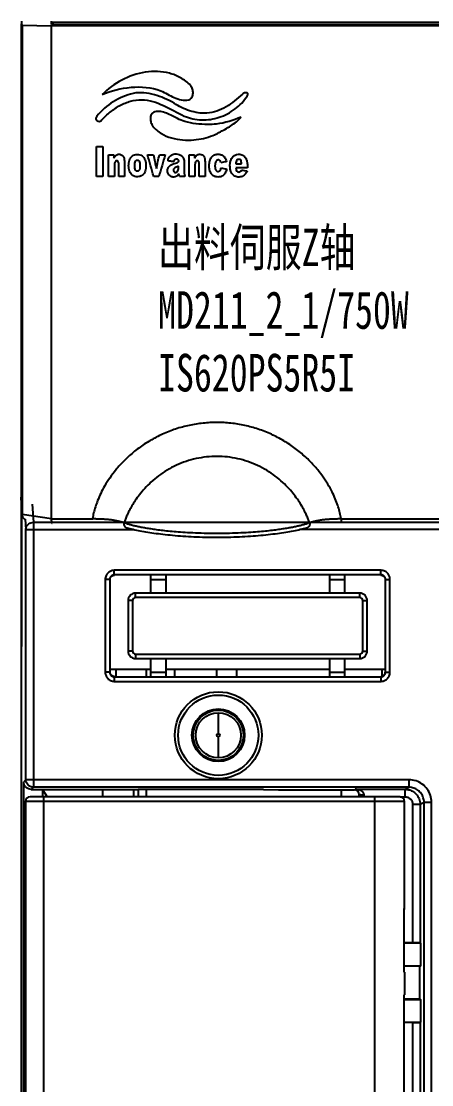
# Model space of a CAD drawing. Header units: millimetres. Extents: x -300 to 5587, y 233 to 3316.
# Drawn here: x 5526.4 to 5553.7, y 1655.4 to 1726.1 of the extents above; entities that cross this region are included whole.
import ezdxf

# ---------------------------------------------------------------- set-up
doc = ezdxf.new("R2010")
doc.units = ezdxf.units.MM
doc.layers.add('20_ALL_FEATURES', color=7, linetype='Continuous')
doc.styles.add('宋', font='', dxfattribs={"width": 0.7})
doc.styles.add('样式 8', font='arial.ttf', dxfattribs={"width": 0.6, "height": 2.5})
doc.styles.get('宋').set_extended_font_data('SimSun')

msp = doc.modelspace()

# ---------------------------------------------------------------- linework, layer by layer
at = {"color": 7, "linetype": 'Continuous'}
for p, q in [((5526.413, 1726.1), (5526.413, 1725.922)), ((5528.403, 1725.876), (5528.403, 1726.1)), ((5526.403, 1725.922), (5526.403, 1567.027)), ((5526.455, 1725.832), (5526.403, 1725.922)), ((5526.403, 1725.922), (5526.413, 1725.922)), ((5526.455, 1725.832), (5526.472, 1693.313)), ((5526.455, 1725.832), (5528.403, 1725.803)), ((5574.403, 1726.027), (5528.403, 1726.027)), ((5528.503, 1725.953), (5528.403, 1725.953)), ((5529.403, 1725.861), (5528.403, 1725.876)), ((5528.403, 1693.027), (5528.403, 1725.803)), ((5574.403, 1725.803), (5528.403, 1725.803)), ((5528.503, 1725.953), (5528.503, 1725.874)), ((5573.403, 1725.861), (5529.403, 1725.861)), ((5526.403, 1694.43), (5526.403, 1694.448)), ((5526.472, 1693.236), (5526.403, 1694.448)), ((5526.472, 1693.236), (5526.403, 1694.43)), ((5527.13, 1693.987), (5527.208, 1692.787)), ((5526.403, 1693.527), (5526.441, 1693.527)), ((5526.441, 1684.527), (5526.441, 1693.527)), ((5528.402, 1693.017), (5526.472, 1693.313)), ((5526.472, 1693.236), (5526.473, 1693.219)), ((5526.663, 1692.999), (5526.708, 1692.304)), ((5528.403, 1693.027), (5531.139, 1693.027)), ((5547.666, 1693.027), (5574.403, 1693.027)), ((5547.666, 1693.027), (5547.666, 1692.727)), ((5526.708, 1675.667), (5526.708, 1692.304)), ((5526.708, 1692.304), (5533.915, 1692.304)), ((5527.208, 1692.787), (5575.597, 1692.787)), ((5527.208, 1692.787), (5527.208, 1675.167)), ((5576.097, 1692.304), (5544.89, 1692.304)), ((5550.318, 1689.593), (5532.587, 1689.593)), ((5532.587, 1689.293), (5532.587, 1689.593)), ((5550.318, 1689.293), (5532.587, 1689.293)), ((5532.587, 1689.293), (5532.603, 1689.277)), ((5550.303, 1689.277), (5550.318, 1689.293)), ((5550.318, 1689.293), (5550.318, 1689.593)), ((5531.987, 1688.993), (5531.987, 1682.811)), ((5532.287, 1688.993), (5531.987, 1688.993)), ((5532.287, 1688.993), (5532.287, 1682.811)), ((5532.287, 1688.993), (5532.303, 1688.977)), ((5535.003, 1689.277), (5535.003, 1688.077)), ((5535.003, 1688.977), (5536.003, 1688.977)), ((5536.003, 1689.277), (5536.003, 1688.077)), ((5546.903, 1689.277), (5546.903, 1688.077)), ((5546.903, 1688.977), (5547.903, 1688.977)), ((5547.903, 1689.277), (5547.903, 1688.077)), ((5550.603, 1688.977), (5550.618, 1688.993)), ((5550.618, 1682.811), (5550.618, 1688.993)), ((5550.618, 1688.993), (5550.918, 1688.993)), ((5550.918, 1682.811), (5550.918, 1688.993)), ((5548.903, 1688.077), (5534.003, 1688.077)), ((5534.003, 1687.777), (5534.003, 1688.077)), ((5548.903, 1687.777), (5548.903, 1688.077)), ((5533.803, 1687.577), (5533.503, 1687.577)), ((5533.503, 1687.577), (5533.503, 1684.227)), ((5533.803, 1687.577), (5533.803, 1684.227)), ((5548.903, 1687.777), (5534.003, 1687.777)), ((5549.103, 1687.577), (5549.403, 1687.577)), ((5549.103, 1684.227), (5549.103, 1687.577)), ((5549.403, 1684.227), (5549.403, 1687.577)), ((5526.403, 1684.527), (5526.441, 1684.527)), ((5533.803, 1684.227), (5533.503, 1684.227)), ((5534.003, 1684.027), (5548.903, 1684.027)), ((5534.003, 1684.027), (5534.003, 1683.727)), ((5534.003, 1683.727), (5548.903, 1683.727)), ((5535.003, 1683.727), (5535.003, 1682.527)), ((5536.003, 1683.727), (5536.003, 1682.527)), ((5546.903, 1683.727), (5546.903, 1682.527)), ((5547.903, 1683.727), (5547.903, 1682.527)), ((5548.903, 1684.027), (5548.903, 1683.727)), ((5549.103, 1684.227), (5549.403, 1684.227)), ((5532.303, 1683.027), (5535.003, 1683.027)), ((5532.703, 1682.527), (5532.703, 1683.027)), ((5534.703, 1683.027), (5534.703, 1682.527)), ((5536.003, 1683.027), (5546.903, 1683.027)), ((5536.603, 1682.527), (5536.603, 1683.027)), ((5539.403, 1682.527), (5539.403, 1683.027)), ((5540.703, 1683.027), (5540.703, 1682.527)), ((5547.903, 1683.027), (5550.603, 1683.027)), ((5550.403, 1682.527), (5550.403, 1683.027)), ((5532.287, 1682.811), (5531.987, 1682.811)), ((5532.287, 1682.811), (5532.303, 1682.827)), ((5532.587, 1682.511), (5532.603, 1682.527)), ((5532.587, 1682.511), (5550.318, 1682.511)), ((5532.587, 1682.511), (5532.587, 1682.211)), ((5535.003, 1682.827), (5536.003, 1682.827)), ((5546.903, 1682.827), (5547.903, 1682.827)), ((5550.318, 1682.511), (5550.303, 1682.527)), ((5550.318, 1682.511), (5550.318, 1682.211)), ((5550.618, 1682.811), (5550.603, 1682.827)), ((5550.618, 1682.811), (5550.918, 1682.811)), ((5532.587, 1682.211), (5550.318, 1682.211)), ((5539.503, 1680.127), (5539.503, 1678.727)), ((5539.503, 1678.527), (5539.503, 1677.127)), ((5526.708, 1675.667), (5526.568, 1675.527)), ((5526.568, 1669.693), (5526.568, 1675.527)), ((5552.182, 1675.667), (5526.708, 1675.667)), ((5527.208, 1675.167), (5527.068, 1675.027)), ((5552.182, 1675.167), (5527.208, 1675.167)), ((5551.921, 1675.036), (5552.182, 1675.167)), ((5552.182, 1675.167), (5552.182, 1675.667)), ((5551.588, 1674.527), (5526.988, 1674.527)), ((5527.068, 1675.027), (5533.897, 1675.027)), ((5527.803, 1675.027), (5527.803, 1674.527)), ((5527.803, 1675.027), (5528.115, 1674.527)), ((5527.888, 1674.527), (5527.888, 1581.527)), ((5531.803, 1675.027), (5531.803, 1674.527)), ((5533.897, 1674.527), (5533.897, 1675.027)), ((5542.503, 1675.023), (5534.18, 1675.023)), ((5534.199, 1675.023), (5534.197, 1675.022)), ((5534.197, 1674.527), (5534.197, 1675.022)), ((5534.703, 1675.023), (5534.703, 1674.527)), ((5542.503, 1675.023), (5543.503, 1674.989)), ((5543.503, 1674.989), (5548.564, 1674.989)), ((5547.703, 1674.527), (5547.703, 1674.989)), ((5548.564, 1674.989), (5548.611, 1675.036)), ((5548.611, 1675.036), (5551.921, 1675.036)), ((5548.864, 1674.689), (5548.898, 1674.722)), ((5548.864, 1674.527), (5548.864, 1674.689)), ((5549.888, 1674.527), (5549.888, 1581.527)), ((5551.588, 1674.536), (5551.92, 1674.536)), ((5551.92, 1674.536), (5551.92, 1675.036)), ((5526.688, 1674.227), (5526.688, 1581.827)), ((5551.888, 1674.227), (5526.688, 1674.227)), ((5551.888, 1667.547), (5551.888, 1674.227)), ((5552.42, 1674.036), (5552.919, 1674.036)), ((5552.42, 1674.036), (5552.42, 1664.819)), ((5552.919, 1674.036), (5553.183, 1674.167)), ((5552.919, 1674.036), (5552.919, 1664.811)), ((5553.183, 1581.887), (5553.183, 1674.167)), ((5553.183, 1674.167), (5553.682, 1674.167)), ((5553.682, 1581.887), (5553.682, 1674.167)), ((5526.688, 1669.812), (5526.567, 1669.691)), ((5526.567, 1635.929), (5526.567, 1669.691)), ((5551.856, 1662.877), (5551.856, 1666.948)), ((5551.861, 1666.935), (5551.856, 1666.948)), ((5551.861, 1662.877), (5551.861, 1666.936)), ((5552.42, 1664.819), (5551.861, 1664.819)), ((5552.958, 1664.792), (5551.861, 1664.792)), ((5552.919, 1664.811), (5552.958, 1664.792)), ((5552.958, 1663.297), (5552.958, 1664.792)), ((5551.861, 1663.297), (5552.958, 1663.297)), ((5552.903, 1663.269), (5551.861, 1663.269)), ((5552.903, 1663.269), (5552.958, 1663.297)), ((5552.903, 1661.069), (5552.903, 1663.269)), ((5551.856, 1662.877), (5551.888, 1662.877)), ((5551.888, 1662.877), (5551.888, 1661.377)), ((5551.856, 1653.306), (5551.856, 1661.377)), ((5551.856, 1661.377), (5551.888, 1661.377)), ((5551.861, 1653.318), (5551.861, 1661.377)), ((5552.903, 1661.069), (5551.861, 1661.069)), ((5552.958, 1661.042), (5551.861, 1661.042)), ((5552.903, 1661.069), (5552.958, 1661.042)), ((5552.958, 1659.547), (5552.958, 1661.042)), ((5551.861, 1659.547), (5552.958, 1659.547)), ((5552.42, 1659.519), (5551.861, 1659.519)), ((5552.42, 1659.519), (5552.42, 1621.027)), ((5552.919, 1659.528), (5552.958, 1659.547)), ((5552.919, 1659.528), (5552.919, 1621.027))]:
    msp.add_line(p, q, dxfattribs=at)
for radius in [2.89, 2.669, 1.751, 1.672, 1.5, 0.1]:
    msp.add_circle((5539.503, 1678.627), radius, dxfattribs=at)
for centre, radius, start, end in [((5534.003, 1687.577), 0.5, 90, 180), ((5548.903, 1687.577), 0.5, 0, 90), ((5534.003, 1687.577), 0.2, 90, 180), ((5548.903, 1687.577), 0.2, 0, 90), ((5534.003, 1684.227), 0.5, 180, 270), ((5534.003, 1684.227), 0.2, 180, 270), ((5548.903, 1684.227), 0.5, 270, 0), ((5548.903, 1684.227), 0.2, 270, 0), ((5526.988, 1674.227), 0.3, 90, 180), ((5551.588, 1674.227), 0.3, 0, 90)]:
    msp.add_arc(centre, radius, start, end, dxfattribs=at)
for points, start_tangent, end_tangent in [([(5547.666, 1693.027), (5547.59, 1693.405), (5547.479, 1693.806), (5547.327, 1694.233), (5547.125, 1694.694), (5546.862, 1695.191), (5546.527, 1695.72), (5546.109, 1696.276), (5545.595, 1696.847), (5544.972, 1697.419), (5544.248, 1697.958), (5543.449, 1698.432), (5542.601, 1698.819), (5541.718, 1699.113), (5540.808, 1699.311), (5539.882, 1699.412), (5538.95, 1699.413), (5538.023, 1699.315), (5537.113, 1699.12), (5536.229, 1698.829), (5535.38, 1698.444), (5534.579, 1697.973), (5533.851, 1697.433), (5533.224, 1696.861), (5532.705, 1696.287), (5532.284, 1695.729), (5531.947, 1695.197), (5531.683, 1694.698), (5531.48, 1694.236), (5531.327, 1693.807), (5531.215, 1693.406), (5531.139, 1693.027)], (-0.158449, 0.987367), (-0.158453, -0.987366)), ([(5545.567, 1692.773), (5545.48, 1693.001), (5545.368, 1693.258), (5545.228, 1693.547), (5545.05, 1693.869), (5544.826, 1694.226), (5544.548, 1694.613), (5544.206, 1695.021), (5543.789, 1695.442), (5543.291, 1695.858), (5542.723, 1696.242), (5542.11, 1696.568), (5541.465, 1696.826), (5540.795, 1697.014), (5540.107, 1697.128), (5539.412, 1697.167), (5538.717, 1697.13), (5538.029, 1697.018), (5537.358, 1696.832), (5536.713, 1696.576), (5536.098, 1696.251), (5535.528, 1695.869), (5535.027, 1695.452), (5534.607, 1695.03), (5534.263, 1694.62), (5533.982, 1694.231), (5533.757, 1693.872), (5533.579, 1693.549), (5533.438, 1693.259), (5533.326, 1693.002), (5533.238, 1692.773)], (-0.336663, 0.941625), (-0.336661, -0.941626)), ([(5526.472, 1693.261), (5526.472, 1693.287), (5526.472, 1693.313)], (0.002955, 0.999996), (-0.000522, 1)), ([(5526.472, 1693.236), (5526.472, 1693.261)], (0.004788, 0.999989), (0.002955, 0.999996)), ([(5526.473, 1693.219), (5526.481, 1693.167), (5526.506, 1693.108), (5526.544, 1693.06), (5526.593, 1693.026), (5526.648, 1693.004), (5526.672, 1693)], (0.058249, -0.998302), (0.988517, -0.151107)), ([(5528.402, 1693.017), (5528.4, 1692.955), (5528.401, 1692.897), (5528.404, 1692.844), (5528.411, 1692.8), (5528.42, 1692.764), (5528.432, 1692.74), (5528.445, 1692.728), (5528.449, 1692.727)], (-0.064441, -0.997922), (0.992881, -0.119113)), ([(5528.402, 1693.017), (5528.402, 1693.02), (5528.403, 1693.023), (5528.403, 1693.027)], (0.064441, 0.997922), (0, 1)), ([(5531.139, 1693.027), (5531.393, 1693.027), (5531.672, 1693.02), (5531.961, 1693.004), (5532.244, 1692.977), (5532.507, 1692.943), (5532.742, 1692.902), (5532.944, 1692.857), (5533.11, 1692.813), (5533.238, 1692.773)], (0.999877, 0.015698), (0.946467, -0.3228)), ([(5545.567, 1692.773), (5545.696, 1692.813), (5545.862, 1692.858), (5546.064, 1692.902), (5546.299, 1692.943), (5546.563, 1692.978), (5546.845, 1693.004), (5547.134, 1693.02), (5547.412, 1693.027), (5547.666, 1693.027)], (0.946467, 0.322799), (0.999877, -0.015694)), ([(5526.708, 1692.304), (5526.718, 1692.398), (5526.752, 1692.499), (5526.814, 1692.599), (5526.91, 1692.69), (5527.042, 1692.758), (5527.208, 1692.787)], (0.004676, 0.999989), (0.99999, 0.004364)), ([(5533.238, 1692.773), (5533.226, 1692.693), (5533.23, 1692.616), (5533.25, 1692.548), (5533.285, 1692.494), (5533.331, 1692.457), (5533.355, 1692.447)], (-0.245809, -0.969318), (0.95301, -0.30294)), ([(5533.238, 1692.773), (5533.418, 1692.709), (5533.626, 1692.645), (5533.857, 1692.584), (5534.108, 1692.526), (5534.374, 1692.471), (5534.667, 1692.417), (5535.002, 1692.363), (5535.382, 1692.309), (5535.811, 1692.256), (5536.293, 1692.205), (5536.835, 1692.158), (5537.449, 1692.117), (5538.162, 1692.083), (5538.978, 1692.064), (5539.832, 1692.064), (5540.647, 1692.083), (5541.359, 1692.117), (5541.973, 1692.158), (5542.514, 1692.205), (5542.996, 1692.256), (5543.424, 1692.309), (5543.804, 1692.363), (5544.138, 1692.417), (5544.431, 1692.471), (5544.698, 1692.526), (5544.948, 1692.584), (5545.179, 1692.645), (5545.387, 1692.709), (5545.567, 1692.773)], (0.933783, -0.35784), (0.933783, 0.35784)), ([(5533.355, 1692.447), (5533.719, 1692.347), (5534.171, 1692.247), (5534.672, 1692.156), (5535.221, 1692.071), (5535.817, 1691.994), (5536.463, 1691.926), (5537.153, 1691.869), (5537.879, 1691.826), (5538.629, 1691.8), (5539.393, 1691.791), (5540.158, 1691.799), (5540.911, 1691.826), (5541.639, 1691.868), (5542.331, 1691.925), (5542.979, 1691.993), (5543.577, 1692.07), (5544.127, 1692.155), (5544.63, 1692.246), (5545.082, 1692.346), (5545.451, 1692.447)], (0.953081, -0.302715), (0.953092, 0.302681)), ([(5545.567, 1692.773), (5545.579, 1692.693), (5545.575, 1692.616), (5545.555, 1692.548), (5545.521, 1692.494), (5545.474, 1692.457), (5545.451, 1692.447)], (0.245794, -0.969322), (-0.953033, -0.302868)), ([(5532.587, 1689.593), (5532.514, 1689.588), (5532.435, 1689.573), (5532.35, 1689.544), (5532.262, 1689.497), (5532.177, 1689.431), (5532.1, 1689.343), (5532.039, 1689.238), (5532, 1689.119), (5531.987, 1688.993)], (-1, -0.000011), (0.000067, -1)), ([(5532.587, 1689.293), (5532.55, 1689.291), (5532.511, 1689.283), (5532.468, 1689.268), (5532.425, 1689.245), (5532.382, 1689.212), (5532.343, 1689.168), (5532.313, 1689.115), (5532.293, 1689.056), (5532.287, 1688.993)], (-1, 0.000297), (0.000348, -1)), ([(5550.918, 1688.993), (5550.914, 1689.067), (5550.898, 1689.148), (5550.868, 1689.234), (5550.82, 1689.322), (5550.752, 1689.408), (5550.664, 1689.483), (5550.559, 1689.543), (5550.442, 1689.58), (5550.318, 1689.593)], (0, 1), (-1, 0.00004)), ([(5550.618, 1688.993), (5550.616, 1689.03), (5550.608, 1689.07), (5550.593, 1689.113), (5550.569, 1689.158), (5550.535, 1689.2), (5550.491, 1689.238), (5550.439, 1689.268), (5550.38, 1689.286), (5550.318, 1689.293)], (0.000305, 1), (-1, -0.000279)), ([(5532.303, 1688.977), (5532.343, 1689.127), (5532.453, 1689.237), (5532.603, 1689.277)], (0, 1), (1, 0)), ([(5550.303, 1689.277), (5550.453, 1689.237), (5550.562, 1689.127), (5550.603, 1688.977)], (1, 0), (0, -1)), ([(5531.987, 1682.811), (5531.991, 1682.738), (5532.006, 1682.659), (5532.036, 1682.574), (5532.082, 1682.487), (5532.149, 1682.401), (5532.236, 1682.324), (5532.342, 1682.263), (5532.461, 1682.225), (5532.587, 1682.211)], (0.000011, -1), (1, 0.000067)), ([(5532.287, 1682.811), (5532.289, 1682.775), (5532.297, 1682.735), (5532.311, 1682.693), (5532.334, 1682.649), (5532.368, 1682.606), (5532.411, 1682.568), (5532.464, 1682.537), (5532.524, 1682.518), (5532.587, 1682.511)], (-0.000297, -1), (1, 0.000348)), ([(5532.603, 1682.527), (5532.453, 1682.567), (5532.343, 1682.677), (5532.303, 1682.827)], (-1, 0), (0, 1)), ([(5550.303, 1682.527), (5550.453, 1682.567), (5550.562, 1682.677), (5550.603, 1682.827)], (1, 0), (0, 1)), ([(5550.318, 1682.511), (5550.355, 1682.513), (5550.395, 1682.521), (5550.437, 1682.536), (5550.481, 1682.559), (5550.523, 1682.592), (5550.562, 1682.636), (5550.592, 1682.689), (5550.612, 1682.748), (5550.618, 1682.811)], (1, -0.000297), (-0.000348, 1)), ([(5550.318, 1682.211), (5550.391, 1682.216), (5550.471, 1682.231), (5550.555, 1682.26), (5550.643, 1682.306), (5550.728, 1682.373), (5550.805, 1682.461), (5550.866, 1682.566), (5550.905, 1682.685), (5550.918, 1682.811)], (1, 0.000011), (-0.000067, 1)), ([(5527.068, 1675.027), (5526.877, 1675.065), (5526.715, 1675.173), (5526.606, 1675.336), (5526.568, 1675.527)], (-1, 0), (0, 1)), ([(5527.208, 1675.167), (5527.11, 1675.177), (5527.005, 1675.21), (5526.901, 1675.272), (5526.807, 1675.369), (5526.737, 1675.501), (5526.708, 1675.667)], (-1, 0.000305), (-0.000305, 1)), ([(5553.682, 1674.167), (5553.609, 1674.63), (5553.396, 1675.048), (5553.065, 1675.38), (5552.647, 1675.593), (5552.182, 1675.667)], (-0.000061, 1), (-1, -0.000066)), ([(5553.183, 1674.167), (5553.134, 1674.476), (5552.992, 1674.755), (5552.771, 1674.976), (5552.493, 1675.118), (5552.182, 1675.167)], (0.000286, 1), (-1, -0.000321)), ([(5533.897, 1675.027), (5534.019, 1675.027), (5534.118, 1675.025), (5534.18, 1675.023)], (1, 0), (0.998784, -0.04931)), ([(5548.864, 1674.689), (5548.824, 1674.839), (5548.714, 1674.948), (5548.564, 1674.989)], (0, 1), (-1, 0)), ([(5549.198, 1674.652), (5549.195, 1674.692), (5549.185, 1674.732), (5549.167, 1674.773), (5549.142, 1674.814), (5549.107, 1674.855), (5549.064, 1674.894), (5549.01, 1674.931), (5548.947, 1674.964), (5548.875, 1674.992), (5548.794, 1675.015), (5548.706, 1675.029), (5548.611, 1675.036)], (0.00666, 0.999978), (-0.999917, 0.012882)), ([(5548.897, 1674.536), (5548.898, 1674.63), (5548.898, 1674.722)], (-0.000006, 1), (0.004186, 0.999991)), ([(5548.898, 1674.722), (5548.94, 1674.688), (5549.049, 1674.662), (5549.198, 1674.652)], (0.07253, -0.997366), (0.999992, -0.003962)), ([(5549.197, 1674.536), (5549.198, 1674.595), (5549.198, 1674.652)], (0, 1), (0.006701, 0.999978)), ([(5551.92, 1674.536), (5551.981, 1674.532)], (1, -0.000001), (0.992559, -0.121764)), ([(5551.921, 1675.036), (5552.042, 1675.028), (5552.166, 1675.005), (5552.292, 1674.964), (5552.42, 1674.901), (5552.546, 1674.815), (5552.666, 1674.701), (5552.771, 1674.56), (5552.852, 1674.396), (5552.903, 1674.218), (5552.919, 1674.036)], (1, -0.000799), (0.000313, -1)), ([(5551.981, 1674.532), (5552.043, 1674.52), (5552.106, 1674.5), (5552.17, 1674.469), (5552.233, 1674.425), (5552.293, 1674.368), (5552.346, 1674.298), (5552.386, 1674.216), (5552.411, 1674.127), (5552.42, 1674.036)], (0.992559, -0.121764), (0.000034, -1)), ([(5551.856, 1666.948), (5551.879, 1667.24), (5551.888, 1667.547)], (0.104868, 0.994486), (0.000126, 1)), ([(5551.862, 1666.947), (5551.872, 1667.073), (5551.885, 1667.374), (5551.888, 1667.547)], (0.085413, 0.996346), (0.000108, 1)), ([(5551.861, 1666.934), (5551.862, 1666.947)], (0.087397, 0.996174), (0.085413, 0.996346)), ([(5552.919, 1664.811), (5552.876, 1664.814), (5552.767, 1664.817), (5552.607, 1664.819), (5552.42, 1664.819)], (-0.894482, 0.447105), (-1, 0)), ([(5552.42, 1659.519), (5552.607, 1659.52), (5552.767, 1659.522), (5552.876, 1659.525), (5552.919, 1659.528)], (1, 0), (0.894482, 0.447105))]:
    msp.add_spline(points, degree=3, dxfattribs=dict(at, start_tangent=start_tangent, end_tangent=end_tangent))
at = {"layer": '20_ALL_FEATURES', "color": 7, "linetype": 'Continuous'}
for points, start_tangent, end_tangent in [([(5537.654, 1721.84, 48.994), (5536.991, 1722.342, 49.008), (5536.25, 1722.643, 49.017), (5534.651, 1722.709, 49.019), (5533.086, 1722.186, 49.004), (5531.782, 1721.221, 48.975)], (-0.709681, 0.704213, 0.020901), (-0.69443, -0.719243, -0.021347)), ([(5537.535, 1720.871, 48.965), (5537.662, 1720.948, 48.967), (5537.75, 1721.051, 48.97), (5537.823, 1721.312, 48.978), (5537.782, 1721.594, 48.986), (5537.654, 1721.84, 48.994)], (0.925982, 0.377402, 0.011201), (-0.614554, 0.788528, 0.023403)), ([(5533.848, 1721.308, 48.978), (5532.514, 1720.747, 48.961), (5531.422, 1719.793, 48.933)], (-0.974455, -0.224484, -0.006663), (-0.643609, -0.765018, -0.022705)), ([(5531.782, 1721.221, 48.975), (5533.704, 1721.709, 48.99), (5535.672, 1721.469, 48.982), (5536.125, 1721.253, 48.976), (5536.574, 1721.033, 48.97), (5537.037, 1720.881, 48.965), (5537.535, 1720.871, 48.965)], (0.907304, 0.42029, 0.012474), (0.986774, 0.162031, 0.004809)), ([(5536.557, 1720.653, 48.958), (5535.254, 1721.213, 48.975), (5534.558, 1721.336, 48.979), (5533.848, 1721.308, 48.978)], (-0.867538, 0.497152, 0.014755), (-0.986865, -0.161475, -0.004792)), ([(5537.243, 1719.8, 48.933), (5538.397, 1719.539, 48.925), (5539.562, 1719.717, 48.93), (5540.613, 1720.268, 48.947), (5541.423, 1721.128, 48.972)], (0.910828, -0.412604, -0.012246), (0.545673, 0.837629, 0.02486)), ([(5541.102, 1721.256, 48.976), (5540.024, 1720.415, 48.951), (5539.408, 1720.127, 48.943), (5538.74, 1719.986, 48.938)], (-0.72364, -0.689874, -0.020475), (-0.997096, -0.076127, -0.002259)), ([(5541.423, 1721.128, 48.972), (5541.467, 1721.219, 48.975), (5541.469, 1721.284, 48.977), (5541.439, 1721.327, 48.978), (5541.384, 1721.348, 48.979), (5541.314, 1721.349, 48.979), (5541.238, 1721.333, 48.978), (5541.102, 1721.256, 48.976)], (0.545673, 0.837629, 0.02486), (-0.72364, -0.689874, -0.020475)), ([(5531.768, 1719.537, 48.925), (5532.315, 1720.064, 48.941), (5532.961, 1720.497, 48.954), (5533.67, 1720.786, 48.962), (5534.408, 1720.886, 48.965), (5535.865, 1720.497, 48.954), (5537.243, 1719.8, 48.933)], (0.655413, 0.754938, 0.022406), (0.900227, -0.435229, -0.012917)), ([(5538.74, 1719.986, 48.938), (5537.598, 1720.15, 48.943), (5536.557, 1720.653, 48.958)], (-0.999078, -0.042916, -0.001274), (-0.839082, 0.543766, 0.016139)), ([(5531.422, 1719.793, 48.933), (5531.361, 1719.618, 48.928), (5531.441, 1719.485, 48.924), (5531.598, 1719.442, 48.922), (5531.768, 1719.537, 48.925)], (-0.643609, -0.765018, -0.022705), (0.655413, 0.754938, 0.022406)), ([(5535.272, 1720.083, 48.941), (5535.056, 1719.901, 48.936), (5534.984, 1719.642, 48.928), (5535.026, 1719.361, 48.92), (5535.153, 1719.115, 48.913)], (-0.920511, -0.390544, -0.011591), (0.606604, -0.794654, -0.023585)), ([(5536.793, 1719.629, 48.928), (5536.059, 1719.988, 48.939), (5535.672, 1720.095, 48.942), (5535.272, 1720.083, 48.941)], (-0.89622, 0.443414, 0.01316), (-0.976807, -0.214029, -0.006352)), ([(5541.025, 1719.733, 48.931), (5539.371, 1719.267, 48.917), (5538.797, 1719.242, 48.916)], (-0.913157, -0.407428, -0.012092), (-0.999716, 0.023814, 0.000707)), ([(5539.542, 1718.698, 48.9), (5540.335, 1719.146, 48.914), (5541.025, 1719.733, 48.931)], (0.879947, 0.474863, 0.014094), (0.641014, 0.767191, 0.02277)), ([(5535.153, 1719.115, 48.913), (5535.717, 1718.633, 48.898), (5536.395, 1718.341, 48.89), (5537.131, 1718.211, 48.886), (5537.873, 1718.214, 48.886)], (0.640583, -0.767551, -0.02278), (0.996649, 0.081765, 0.002427)), ([(5538.797, 1719.242, 48.916), (5537.271, 1719.441, 48.922), (5536.793, 1719.629, 48.928)], (-0.999998, 0.00219, 0.000065), (-0.899181, 0.437385, 0.012981)), ([(5537.873, 1718.214, 48.886), (5539.147, 1718.509, 48.895), (5539.542, 1718.698, 48.9)], (0.9953, 0.0968, 0.002873), (0.871745, 0.489745, 0.014535)), ([(5531.403, 1715.778, 48.814), (5531.403, 1717.778, 48.873)], (0, 0.99956, 0.029666), (0, 0.99956, 0.029666)), ([(5531.403, 1717.778, 48.873), (5531.831, 1717.778, 48.873)], (1, 0), (1, 0)), ([(5531.831, 1717.778, 48.873), (5531.831, 1715.778, 48.814)], (0, -0.99956, -0.029666), (0, -0.99956, -0.029666)), ([(5532.206, 1715.778, 48.814), (5532.206, 1717.227, 48.857)], (0, 0.99956, 0.029666), (0, 0.99956, 0.029666)), ([(5532.206, 1717.227, 48.857), (5532.564, 1717.227, 48.857)], (1, 0), (1, 0)), ([(5532.564, 1716.991, 48.85), (5532.683, 1717.156, 48.854), (5532.854, 1717.253, 48.857), (5533.044, 1717.225, 48.857), (5533.193, 1717.093, 48.853), (5533.254, 1716.902, 48.847), (5533.266, 1716.699, 48.841)], (0.44599, 0.894644, 0.026552), (0.042716, -0.998648, -0.029639)), ([(5532.564, 1717.227, 48.857), (5532.564, 1716.991, 48.85)], (0, -0.99956, -0.029666), (0, -0.99956, -0.029666)), ([(5533.542, 1716.498, 48.835), (5533.596, 1716.869, 48.846), (5533.672, 1717.024, 48.851), (5533.787, 1717.144, 48.854), (5534.116, 1717.244, 48.857), (5534.446, 1717.151, 48.854), (5534.561, 1717.033, 48.851), (5534.637, 1716.878, 48.846), (5534.693, 1716.507, 48.835)], (-0.0042, 0.999551, 0.029666), (0.003289, -0.999554, -0.029666)), ([(5534.792, 1717.227, 48.857), (5535.192, 1717.227, 48.857)], (1, 0), (1, 0)), ([(5535.209, 1715.778, 48.814), (5534.792, 1717.227, 48.857)], (-0.276553, 0.960576, 0.028509), (-0.276553, 0.960576, 0.028509)), ([(5535.192, 1717.227, 48.857), (5535.386, 1716.309, 48.829)], (0.207229, -0.977862, -0.029022), (0.207229, -0.977862, -0.029022)), ([(5535.386, 1716.309, 48.829), (5535.587, 1717.227, 48.857)], (0.213843, 0.976438, 0.02898), (0.213843, 0.976438, 0.02898)), ([(5535.975, 1717.227, 48.857), (5535.549, 1715.778, 48.814)], (-0.281868, -0.959031, -0.028463), (-0.281868, -0.959031, -0.028463)), ([(5535.587, 1717.227, 48.857), (5535.975, 1717.227, 48.857)], (1, 0), (1, 0)), ([(5536.163, 1716.814, 48.844), (5536.216, 1717.024, 48.851), (5536.341, 1717.173, 48.855), (5536.513, 1717.26, 48.858), (5536.709, 1717.284, 48.858), (5537.074, 1717.138, 48.854), (5537.193, 1716.966, 48.849), (5537.239, 1716.726, 48.842)], (0.034094, 0.998979, 0.029649), (0, -0.99956, -0.029666)), ([(5536.863, 1716.745, 48.842), (5536.868, 1716.831, 48.845), (5536.838, 1716.889, 48.847), (5536.718, 1716.933, 48.848), (5536.649, 1716.919, 48.847), (5536.587, 1716.885, 48.846), (5536.544, 1716.831, 48.845), (5536.534, 1716.801, 48.844)], (0.245556, 0.968956, 0.028758), (-0.226212, -0.973649, -0.028897)), ([(5537.563, 1717.227, 48.857), (5537.921, 1717.227, 48.857)], (1, 0), (1, 0)), ([(5537.563, 1715.778, 48.814), (5537.563, 1717.227, 48.857)], (0, 0.99956, 0.029666), (0, 0.99956, 0.029666)), ([(5537.921, 1716.991, 48.85), (5538.001, 1717.115, 48.853), (5538.042, 1717.161, 48.855), (5538.083, 1717.197, 48.856), (5538.126, 1717.224, 48.857), (5538.174, 1717.244, 48.857), (5538.283, 1717.26, 48.858)], (0.484719, 0.874285, 0.025948), (1, 0)), ([(5537.921, 1717.227, 48.857), (5537.921, 1716.991, 48.85)], (0, -0.99956, -0.029666), (0, -0.99956, -0.029666)), ([(5538.283, 1717.26, 48.858), (5538.425, 1717.225, 48.857), (5538.533, 1717.122, 48.853)], (1, 0), (0.550527, -0.83445, -0.024766)), ([(5538.533, 1717.122, 48.853), (5538.6, 1716.948, 48.848), (5538.622, 1716.699, 48.841)], (0.548821, -0.835572, -0.024799), (0, -0.99956, -0.029666)), ([(5538.943, 1716.152, 48.825), (5538.924, 1716.222, 48.827), (5538.911, 1716.302, 48.829), (5538.902, 1716.394, 48.832), (5538.9, 1716.443, 48.833), (5538.9, 1716.495, 48.835), (5538.9, 1716.55, 48.837), (5538.903, 1716.603, 48.838), (5538.913, 1716.7, 48.841), (5538.929, 1716.789, 48.844), (5538.953, 1716.868, 48.846)], (-0.318454, 0.947521, 0.028122), (0.336156, 0.941392, 0.02794)), ([(5538.953, 1716.868, 48.846), (5538.974, 1716.921, 48.848), (5539.058, 1717.064, 48.852)], (0.334261, 0.942066, 0.02796), (0.612946, 0.789777, 0.02344)), ([(5539.058, 1717.064, 48.852), (5539.126, 1717.139, 48.854), (5539.161, 1717.169, 48.855), (5539.196, 1717.193, 48.856), (5539.256, 1717.222, 48.856), (5539.324, 1717.243, 48.857), (5539.4, 1717.255, 48.857), (5539.441, 1717.259, 48.858), (5539.484, 1717.26, 48.858), (5539.543, 1717.258, 48.858), (5539.599, 1717.252, 48.857), (5539.7, 1717.228, 48.857), (5539.786, 1717.188, 48.855), (5539.858, 1717.133, 48.854)], (0.612139, 0.790402, 0.023459), (0.711957, -0.701914, -0.020832)), ([(5539.495, 1716.879, 48.846), (5539.409, 1716.854, 48.846), (5539.372, 1716.823, 48.845), (5539.341, 1716.78, 48.843), (5539.296, 1716.656, 48.84), (5539.282, 1716.481, 48.834)], (-1, 0), (0, -0.99956, -0.029666)), ([(5539.677, 1716.692, 48.841), (5539.615, 1716.832, 48.845), (5539.563, 1716.867, 48.846), (5539.495, 1716.879, 48.846)], (-0.17892, 0.983431, 0.029188), (-1, 0)), ([(5539.858, 1717.133, 48.854), (5539.917, 1717.062, 48.852), (5540.038, 1716.761, 48.843)], (0.712802, -0.701057, -0.020807), (0.206721, -0.977969, -0.029025)), ([(5540.323, 1716.845, 48.845), (5540.384, 1716.975, 48.849), (5540.853, 1717.264, 48.858), (5541.127, 1717.191, 48.856), (5541.333, 1716.992, 48.85), (5541.422, 1716.718, 48.842), (5541.441, 1716.427, 48.833)], (0.32361, 0.945774, 0.02807), (0.029423, -0.999127, -0.029653)), ([(5541.051, 1716.631, 48.839), (5541.033, 1716.763, 48.843), (5540.978, 1716.877, 48.846), (5540.865, 1716.918, 48.847), (5540.75, 1716.876, 48.846), (5540.691, 1716.762, 48.843), (5540.672, 1716.631, 48.839)], (-0.113372, 0.993115, 0.029475), (-0.098388, -0.99471, -0.029522)), ([(5532.88, 1716.575, 48.837), (5532.879, 1716.668, 48.84), (5532.852, 1716.756, 48.843), (5532.78, 1716.811, 48.844), (5532.695, 1716.812, 48.844), (5532.636, 1716.751, 48.842), (5532.604, 1716.658, 48.84), (5532.59, 1716.474, 48.834)], (0, 0.99956, 0.029666), (0, -0.99956, -0.029666)), ([(5532.59, 1716.474, 48.834), (5532.59, 1715.778, 48.814)], (0, -0.99956, -0.029666), (0, -0.99956, -0.029666)), ([(5532.88, 1715.778, 48.814), (5532.88, 1716.575, 48.837)], (0, 0.99956, 0.029666), (0, 0.99956, 0.029666)), ([(5533.266, 1716.699, 48.841), (5533.266, 1715.778, 48.814)], (0, -0.99956, -0.029666), (0, -0.99956, -0.029666)), ([(5534.693, 1716.507, 48.835), (5534.64, 1716.136, 48.824), (5534.565, 1715.981, 48.82), (5534.451, 1715.861, 48.816), (5534.122, 1715.762, 48.813), (5533.792, 1715.856, 48.816), (5533.676, 1715.974, 48.819), (5533.599, 1716.128, 48.824), (5533.542, 1716.498, 48.835)], (0.003289, -0.999554, -0.029666), (-0.0042, 0.999551, 0.029666)), ([(5534.307, 1716.435, 48.833), (5534.307, 1716.498, 48.835), (5534.3, 1716.671, 48.84), (5534.245, 1716.799, 48.844), (5534.119, 1716.844, 48.845), (5533.991, 1716.8, 48.844), (5533.935, 1716.672, 48.84), (5533.927, 1716.5, 48.835)], (0.007728, 0.99953, 0.029665), (-0.002632, -0.999556, -0.029666)), ([(5533.927, 1716.5, 48.835), (5533.934, 1716.327, 48.83), (5533.99, 1716.199, 48.826), (5534.117, 1716.153, 48.825), (5534.244, 1716.197, 48.826), (5534.299, 1716.324, 48.83), (5534.307, 1716.435, 48.833)], (-0.002632, -0.999556, -0.029666), (0.007728, 0.99953, 0.029665)), ([(5536.885, 1715.955, 48.819), (5536.537, 1715.742, 48.813), (5536.338, 1715.789, 48.814), (5536.187, 1715.93, 48.818), (5536.125, 1716.132, 48.824), (5536.161, 1716.339, 48.83), (5536.197, 1716.403, 48.832)], (-0.540513, -0.840965, -0.024959), (0.571939, 0.819935, 0.024335)), ([(5536.53, 1716.758, 48.843), (5536.473, 1716.766, 48.843), (5536.163, 1716.814, 48.844)], (-0.988597, 0.150517, 0.004467), (-0.988597, 0.150517, 0.004467)), ([(5536.197, 1716.403, 48.832), (5536.286, 1716.498, 48.835), (5536.468, 1716.601, 48.838), (5536.863, 1716.745, 48.842)], (0.571939, 0.819935, 0.024335), (0.828026, 0.560443, 0.016634)), ([(5536.863, 1716.466, 48.834), (5536.658, 1716.378, 48.831), (5536.519, 1716.218, 48.827), (5536.549, 1716.114, 48.824), (5536.633, 1716.052, 48.822), (5536.7, 1716.06, 48.822)], (-0.855315, -0.51788, -0.01537), (0.93821, 0.345915, 0.010267)), ([(5536.534, 1716.801, 48.844), (5536.53, 1716.758, 48.843)], (-0.226212, -0.973649, -0.028897), (0.046429, -0.998482, -0.029634)), ([(5536.7, 1716.06, 48.822), (5536.735, 1716.077, 48.822), (5536.817, 1716.161, 48.825), (5536.855, 1716.265, 48.828), (5536.863, 1716.377, 48.831)], (0.93821, 0.345915, 0.010267), (0.013515, 0.999469, 0.029664)), ([(5536.863, 1716.377, 48.831), (5536.863, 1716.466, 48.834)], (0, 0.99956, 0.029666), (0, 0.99956, 0.029666)), ([(5537.239, 1716.726, 48.842), (5537.239, 1716.086, 48.823)], (0, -0.99956, -0.029666), (0, -0.99956, -0.029666)), ([(5537.991, 1716.748, 48.842), (5537.958, 1716.641, 48.839), (5537.947, 1716.474, 48.834)], (-0.495771, -0.868071, -0.025764), (0, -0.99956, -0.029666)), ([(5537.947, 1716.474, 48.834), (5537.947, 1715.778, 48.814)], (0, -0.99956, -0.029666), (0, -0.99956, -0.029666)), ([(5538.237, 1716.575, 48.837), (5538.228, 1716.691, 48.841), (5538.217, 1716.734, 48.842), (5538.202, 1716.767, 48.843), (5538.183, 1716.792, 48.844), (5538.16, 1716.81, 48.844), (5538.133, 1716.821, 48.845), (5538.104, 1716.824, 48.845), (5538.07, 1716.819, 48.845), (5538.04, 1716.805, 48.844), (5537.991, 1716.748, 48.842)], (0, 0.99956, 0.029666), (-0.491563, -0.870459, -0.025835)), ([(5538.237, 1715.778, 48.814), (5538.237, 1716.575, 48.837)], (0, 0.99956, 0.029666), (0, 0.99956, 0.029666)), ([(5538.622, 1716.699, 48.841), (5538.622, 1715.778, 48.814)], (0, -0.99956, -0.029666), (0, -0.99956, -0.029666)), ([(5539.282, 1716.481, 48.834), (5539.285, 1716.397, 48.832), (5539.34, 1716.209, 48.826)], (0, -0.99956, -0.029666), (0.532514, -0.846048, -0.02511)), ([(5539.34, 1716.209, 48.826), (5539.407, 1716.14, 48.824), (5539.446, 1716.122, 48.824), (5539.489, 1716.116, 48.824), (5539.526, 1716.12, 48.824), (5539.559, 1716.13, 48.824), (5539.616, 1716.172, 48.825), (5539.661, 1716.243, 48.827), (5539.693, 1716.344, 48.83)], (0.53236, -0.846145, -0.025113), (0.214958, 0.976193, 0.028973)), ([(5540.038, 1716.761, 48.843), (5539.677, 1716.692, 48.841)], (-0.982039, -0.188593, -0.005597), (-0.982039, -0.188593, -0.005597)), ([(5539.693, 1716.344, 48.83), (5540.058, 1716.284, 48.829)], (0.986706, -0.162442, -0.004821), (0.986706, -0.162442, -0.004821)), ([(5540.058, 1716.284, 48.829), (5540.018, 1716.13, 48.824), (5539.959, 1715.998, 48.82), (5539.881, 1715.891, 48.817), (5539.783, 1715.811, 48.815)], (-0.178314, -0.98354, -0.029191), (-0.847882, -0.529952, -0.015729)), ([(5541.419, 1716.153, 48.825), (5541.272, 1715.907, 48.817), (5541.028, 1715.764, 48.813), (5540.738, 1715.756, 48.813), (5540.487, 1715.88, 48.817), (5540.283, 1716.411, 48.832), (5540.29, 1716.708, 48.841), (5540.323, 1716.845, 48.845)], (-0.283787, -0.958465, -0.028447), (0.32361, 0.945774, 0.02807)), ([(5540.671, 1716.365, 48.831), (5540.701, 1716.209, 48.826), (5540.791, 1716.091, 48.823), (5540.937, 1716.093, 48.823), (5541.041, 1716.204, 48.826)], (0.044522, -0.998569, -0.029637), (0.275372, 0.960915, 0.028519)), ([(5541.441, 1716.365, 48.831), (5540.671, 1716.365, 48.831)], (-1, 0), (-1, 0)), ([(5540.672, 1716.631, 48.839), (5541.051, 1716.631, 48.839)], (1, 0), (1, 0)), ([(5541.041, 1716.204, 48.826), (5541.419, 1716.153, 48.825)], (0.991271, -0.131784, -0.003911), (0.991271, -0.131784, -0.003911)), ([(5541.441, 1716.427, 48.833), (5541.441, 1716.365, 48.831)], (0, -0.99956, -0.029666), (0, -0.99956, -0.029666)), ([(5531.831, 1715.778, 48.814), (5531.403, 1715.778, 48.814)], (-1, 0), (-1, 0)), ([(5532.59, 1715.778, 48.814), (5532.206, 1715.778, 48.814)], (-1, 0), (-1, 0)), ([(5533.266, 1715.778, 48.814), (5532.88, 1715.778, 48.814)], (-1, 0), (-1, 0)), ([(5535.549, 1715.778, 48.814), (5535.209, 1715.778, 48.814)], (-1, 0), (-1, 0)), ([(5536.927, 1715.778, 48.814), (5536.885, 1715.955, 48.819)], (-0.399526, 0.916318, 0.027196), (-0.078638, 0.996464, 0.029574)), ([(5537.287, 1715.778, 48.814), (5536.927, 1715.778, 48.814)], (-1, 0), (-1, 0)), ([(5537.239, 1716.086, 48.823), (5537.241, 1715.995, 48.82), (5537.244, 1715.958, 48.819), (5537.248, 1715.926, 48.818), (5537.254, 1715.895, 48.817), (5537.262, 1715.86, 48.816), (5537.287, 1715.778, 48.814)], (0, -0.99956, -0.029666), (0.320128, -0.946957, -0.028105)), ([(5537.947, 1715.778, 48.814), (5537.563, 1715.778, 48.814)], (-1, 0), (-1, 0)), ([(5538.622, 1715.778, 48.814), (5538.237, 1715.778, 48.814)], (-1, 0), (-1, 0)), ([(5539.511, 1715.744, 48.813), (5539.365, 1715.755, 48.813), (5539.302, 1715.768, 48.813), (5539.246, 1715.787, 48.814), (5539.194, 1715.812, 48.815), (5539.147, 1715.843, 48.816), (5539.103, 1715.881, 48.817), (5539.063, 1715.926, 48.818), (5538.995, 1716.031, 48.821), (5538.943, 1716.152, 48.825)], (-1, 0), (-0.314173, 0.948948, 0.028164)), ([(5539.783, 1715.811, 48.815), (5539.726, 1715.781, 48.814), (5539.511, 1715.744, 48.813)], (-0.84917, -0.527888, -0.015667), (-1, 0))]:
    msp.add_spline(points, degree=3, dxfattribs=dict(at, start_tangent=start_tangent, end_tangent=end_tangent))

# ---------------------------------------------------------------- texts
at = {"lineweight": 0, "style": '样式 8', "width": 0.4}
msp.add_text('SEV 04', height=20, rotation=60, dxfattribs=at).set_placement((5554.262, 1725.378))
at = {"lineweight": 0, "insert": (5535.499, 1712.319), "char_height": 2.5, "width": 22.38818, "attachment_point": 1, "style": '宋'}
msp.add_mtext('出料伺服Z轴\\PMD211_2_1/750W\\PIS620PS5R5I', dxfattribs=at)

doc.saveas('drawing.dxf')
